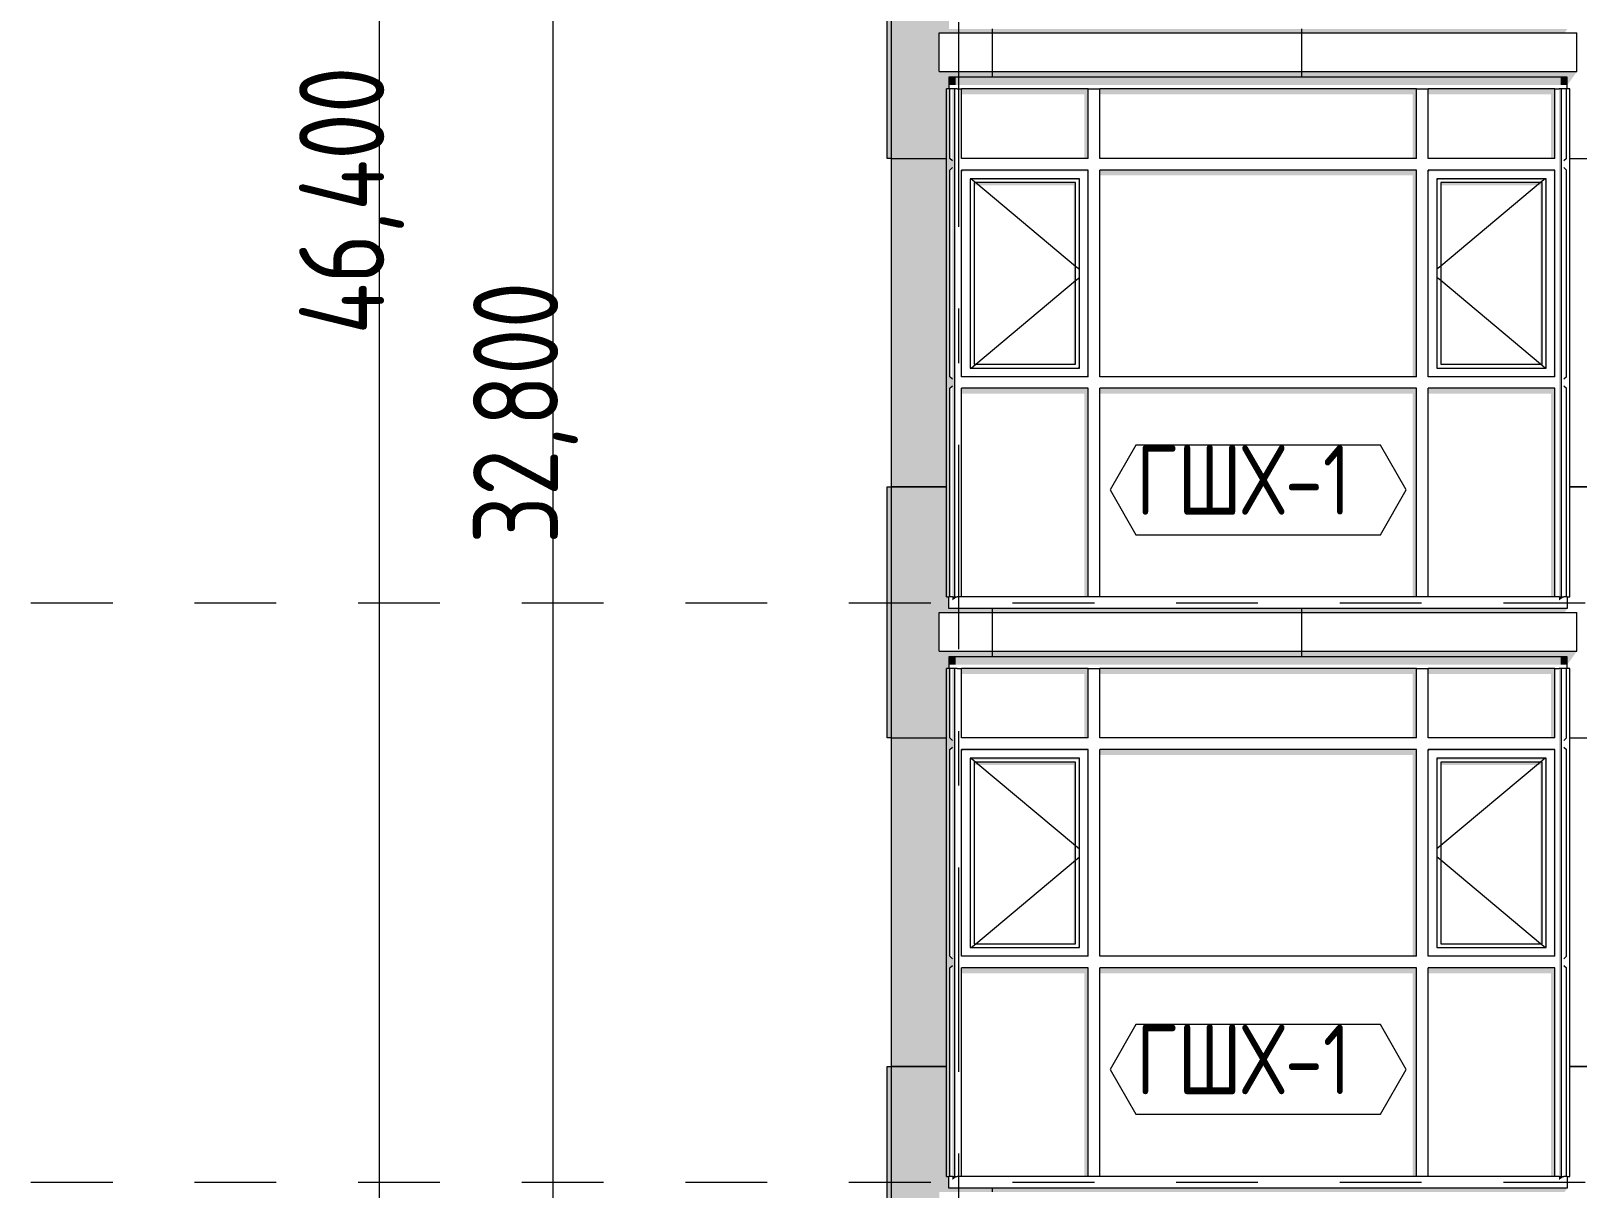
# Model space of a CAD drawing. Header units: millimetres. Extents: x 18162 to 7085488, y 72188 to 247925.
# Drawn here: x 4805139 to 4813140, y 100807 to 106797 of the extents above; entities that cross this region are included whole.
import ezdxf
from ezdxf.enums import TextEntityAlignment as Align

# ---------------------------------------------------------------- set-up
doc = ezdxf.new("R2010")
doc.units = ezdxf.units.MM
doc.header["$MEASUREMENT"] = 0
doc.linetypes.add('Dashed', pattern=[423.333333, 211.666667, -211.666667])
doc.linetypes.add('Double Dashed', pattern=[1093.611073, 529.166651, -211.666656, 141.111112, -211.666656])
for name, color, linetype in [('Finish - Wall', 7, 'Continuous'), ('Structural - Bearing', 7, 'Continuous'), ('Structural - Grid', 7, 'Continuous')]:
    doc.layers.add(name, color=color, linetype=linetype)
doc.styles.add('GENERATED_STYLE_3', font='', dxfattribs={"width": 0.8})
doc.styles.get('GENERATED_STYLE_3').set_extended_font_data('ISOCPEUR MON')
doc.dimstyles.new('GENERATED_STYLE__15', dxfattribs={"dimtxt": 440.00001, "dimasz": 228, "dimexe": 0.18, "dimexo": 150, "dimgap": 0, "dimtad": 1, "dimdec": 0, "dimzin": 0, "dimdsep": 46, "dimtxsty": 'GENERATED_STYLE_3', "dimblk": 'ARROWHEAD_2', "dimblk1": 'ARROWHEAD_2', "dimblk2": 'ARROWHEAD_2', "dimcen": 0.09, "dimclrd": 13, "dimclre": 13, "dimclrt": 13, "dimadec": 0, "dimazin": 0, "dimtfac": 1, "dimtdec": 4, "dimtmove": 0, "dimatfit": 3, "dimfxl": 1, "dimtolj": 1, "dimtzin": 0, "dimarcsym": 0})

# ---------------------------------------------------------------- blocks, each defined once
blk = doc.blocks.new('*X1798', base_point=(4860813, 82836.7))
at = {"layer": 'Structural - Bearing', "color": 8, "linetype": 'Continuous', "lineweight": 13}
for p, q in [((4810113, 103586.7), (4810113, 103556.7)), ((4811713, 103586.7), (4811713, 103556.7)), ((4809589.5, 103136.7), (4809613, 103136.7)), ((4809613, 103136.7), (4809877.1, 103136.7)), ((4813101.9, 103136.7), (4813313, 103136.7)), ((4809589.5, 101436.7), (4809613, 101436.7)), ((4809613, 101436.7), (4809589.5, 101436.7)), ((4809877.1, 101436.7), (4809613, 101436.7)), ((4809613, 101436.7), (4809877.1, 101436.7)), ((4813313, 101436.7), (4813101.9, 101436.7)), ((4813101.9, 101436.7), (4813313, 101436.7)), ((4810113, 100806.7), (4810113, 100786.7))]:
    blk.add_line(p, q, dxfattribs=at)
blk = doc.blocks.new('*X1806', base_point=(4860813, 82836.7))
at = {"layer": 'Structural - Bearing', "color": 8, "linetype": 'Continuous', "lineweight": 13}
for p, q in [((4810113, 106586.7), (4810113, 106556.7)), ((4811713, 106586.7), (4811713, 106556.7)), ((4809589.5, 106136.7), (4809613, 106136.7)), ((4809613, 106136.7), (4809877.1, 106136.7)), ((4813101.9, 106136.7), (4813313, 106136.7)), ((4809589.5, 104436.7), (4809613, 104436.7)), ((4809613, 104436.7), (4809589.5, 104436.7)), ((4809877.1, 104436.7), (4809613, 104436.7)), ((4809613, 104436.7), (4809877.1, 104436.7)), ((4813313, 104436.7), (4813101.9, 104436.7)), ((4813101.9, 104436.7), (4813313, 104436.7)), ((4810113, 103806.7), (4810113, 103786.7)), ((4811713, 103806.7), (4811713, 103786.7))]:
    blk.add_line(p, q, dxfattribs=at)
blk = doc.blocks.new('*X1812', base_point=(4860813, 82836.7))
at = {"layer": 'Structural - Bearing', "color": 7, "linetype": 'Continuous', "lineweight": 9}
for p, q in [((4810113, 103786.7), (4810113, 103586.7)), ((4811713, 103786.7), (4811713, 103586.7))]:
    blk.add_line(p, q, dxfattribs=at)
blk = doc.blocks.new('*X1815', base_point=(4860813, 82836.7))
at = {"layer": 'Structural - Bearing', "color": 8, "linetype": 'Continuous', "lineweight": 13}
for p, q in [((4810113, 106806.7), (4810113, 106786.7)), ((4811713, 106806.7), (4811713, 106786.7))]:
    blk.add_line(p, q, dxfattribs=at)
blk = doc.blocks.new('*X1820', base_point=(4860813, 82836.7))
at = {"layer": 'Structural - Bearing', "color": 7, "linetype": 'Continuous', "lineweight": 9}
for p, q in [((4810113, 106786.7), (4810113, 106586.7)), ((4811713, 106786.7), (4811713, 106586.7))]:
    blk.add_line(p, q, dxfattribs=at)
blk = doc.blocks.new('*X1859', base_point=(4860813, 82836.7))
at = {"layer": 'Structural - Bearing', "color": 7, "linetype": 'Continuous', "lineweight": 9}
blk.add_line((4809589.5, 103136.7), (4809569.5, 103136.7), dxfattribs=at)
blk = doc.blocks.new('*X1869', base_point=(4860813, 82836.7))
at = {"layer": 'Structural - Bearing', "color": 7, "linetype": 'Continuous', "lineweight": 9}
blk.add_line((4809589.5, 106136.7), (4809569.5, 106136.7), dxfattribs=at)
blk = doc.blocks.new('*D2154', base_point=(4860813, 82836.7))
at = {"color": 12, "linetype": 'Continuous', "lineweight": 35}
for p, q in [((4807691.8, 121673.3), (4807991.8, 121500.1)), ((4807691.8, 88873.3), (4807991.8, 88700.1))]:
    blk.add_line(p, q, dxfattribs=at)
at = {"color": 13, "linetype": 'Continuous', "lineweight": 13}
for p, q in [((4809319.9, 121586.7), (4807616.8, 121586.7)), ((4807841.8, 88786.7), (4807841.8, 121586.7)), ((4809239.5, 88786.7), (4807616.8, 88786.7)), ((4807841.8, 88586.7), (4807841.8, 88786.7))]:
    blk.add_line(p, q, dxfattribs=at)
at = {"color": 13, "lineweight": 13, "char_height": 440, "attachment_point": 7, "rotation": 90, "style": 'GENERATED_STYLE_3'}
for s, insert in [('\\A1;{\\pql;\\fISOCPEUR MON|b0|i0|c0|p0;\\W0.800000;200}', (4807881.5, 120762.3)), ('\\A1;{\\pql;\\fISOCPEUR MON|b0|i0|c0|p0;\\W0.800000;32,800}', (4807969.4, 104141.6))]:
    blk.add_mtext(s, dxfattribs=dict(at, insert=insert))
blk = doc.blocks.new('ARROWHEAD_2')
at = {"color": 0, "linetype": 'Continuous', "lineweight": 0}
for p, q in [((-0.378, -0.655), (0.378, 0.655)), ((0, 0), (-1, 0))]:
    blk.add_line(p, q, dxfattribs=at)
blk = doc.blocks.new('*D2162', base_point=(4860813, 82836.7))
at = {"color": 12, "linetype": 'Continuous', "lineweight": 35}
for p, q in [((4806791.8, 129223.3), (4807091.8, 129050.1)), ((4806791.8, 82823.3), (4807091.8, 82650.1))]:
    blk.add_line(p, q, dxfattribs=at)
at = {"color": 13, "linetype": 'Continuous', "lineweight": 13}
for p, q in [((4809439.5, 129136.7), (4806716.8, 129136.7)), ((4806941.8, 82736.7), (4806941.8, 129136.7)), ((4809439.5, 82736.7), (4806716.8, 82736.7)), ((4806941.8, 82590), (4806941.8, 82736.7))]:
    blk.add_line(p, q, dxfattribs=at)
at = {"color": 13, "lineweight": 13, "insert": (4807069.4, 105225.3), "char_height": 440, "attachment_point": 7, "rotation": 90, "style": 'GENERATED_STYLE_3'}
blk.add_mtext('\\A1;{\\pql;\\fISOCPEUR MON|b0|i0|c0|p0;\\W0.800000;46,400}', dxfattribs=at)
blk = doc.blocks.new('Label_95_3', base_point=(4811489.5, 101186.7))
at = {"color": 13, "linetype": 'Continuous', "lineweight": 13, "flags": 128}
blk.add_lwpolyline([(4810723.1, 101420.9), (4810857.2, 101188.7), (4812121.8, 101188.7), (4812255.9, 101420.9), (4812121.8, 101653.2), (4810857.2, 101653.2)], close=True, dxfattribs=at)
at = {"color": 13, "lineweight": 13, "insert": (4810857.2, 101652.5), "char_height": 360, "attachment_point": 1, "style": 'GENERATED_STYLE_3'}
blk.add_mtext('\\A1;{\\pql;\\pt0,253000;\\fISOCPEUR MON|b0|i0|c0|p0;\\W0.800000;ГШХ-1\\fISOCPEUR MON|b0|i0|c0|p0;\\W0.800000;\\A1{\\H.66x;\\S^  ;}\\fISOCPEUR MON|b0|i0|c0|p0;\\W0.800000;\\fISOCPEUR MON|b0|i0|c0|p0;\\W0.800000;\\A1{\\H.66x;\\S^  ;}\\fISOCPEUR MON|b0|i0|c0|p0;\\W0.800000; \\fISOCPEUR MON|b0|i0|c0|p0;\\W0.800000;\\fISOCPEUR MON|b0|i0|c0|p0;\\W0.800000;\\fISOCPEUR MON|b0|i0|c0|p0;\\W0.800000;\\fISOCPEUR MON|b0|i0|c0|p0;\\W0.800000;\\fISOCPEUR MON|b0|i0|c0|p0;\\W0.800000;\\fISOCPEUR MON|b0|i0|c0|p0;\\W0.800000;\\fISOCPEUR MON|b0|i0|c0|p0;\\W0.800000;\\fISOCPEUR MON|b0|i0|c0|p0;\\W0.800000;\\fISOCPEUR MON|b0|i0|c0|p0;\\W0.800000;\\fISOCPEUR MON|b0|i0|c0|p0;\\W0.800000;\\fISOCPEUR MON|b0|i0|c0|p0;\\W0.800000;\\fISOCPEUR MON|b0|i0|c0|p0;\\W0.800000;\\fISOCPEUR MON|b0|i0|c0|p0;\\W0.800000;\\fISOCPEUR MON|b0|i0|c0|p0;\\W0.800000;\\fISOCPEUR MON|b0|i0|c0|p0;\\W0.800000;\\fISOCPEUR MON|b0|i0|c0|p0;\\W0.800000;\\fISOCPEUR MON|b0|i0|c0|p0;\\W0.800000;\\fISOCPEUR MON|b0|i0|c0|p0;\\W0.800000;\\fISOCPEUR MON|b0|i0|c0|p0;\\W0.800000;\\fISOCPEUR MON|b0|i0|c0|p0;\\W0.800000;\\fISOCPEUR MON|b0|i0|c0|p0;\\W0.800000;\\fISOCPEUR MON|b0|i0|c0|p0;\\W0.800000;\\fISOCPEUR MON|b0|i0|c0|p0;\\W0.800000;\\fISOCPEUR MON|b0|i0|c0|p0;\\W0.800000;\\fISOCPEUR MON|b0|i0|c0|p0;\\W0.800000;\\fISOCPEUR MON|b0|i0|c0|p0;\\W0.800000;\\fISOCPEUR MON|b0|i0|c0|p0;\\W0.800000;\\fISOCPEUR MON|b0|i0|c0|p0;\\W0.800000;\\fISOCPEUR MON|b0|i0|c0|p0;\\W0.800000;\\fISOCPEUR MON|b0|i0|c0|p0;\\W0.800000;\\fISOCPEUR MON|b0|i0|c0|p0;\\W0.800000;\\fISOCPEUR MON|b0|i0|c0|p0;\\W0.800000;\\fISOCPEUR MON|b0|i0|c0|p0;\\W0.800000;\\fISOCPEUR MON|b0|i0|c0|p0;\\W0.800000;\\fISOCPEUR MON|b0|i0|c0|p0;\\W0.800000;\\fISOCPEUR MON|b0|i0|c0|p0;\\W0.800000;\\fISOCPEUR MON|b0|i0|c0|p0;\\W0.800000;\\fISOCPEUR MON|b0|i0|c0|p0;\\W0.800000;\\fISOCPEUR MON|b0|i0|c0|p0;\\W0.800000;\\fISOCPEUR MON|b0|i0|c0|p0;\\W0.800000;\\fISOCPEUR MON|b0|i0|c0|p0;\\W0.800000;\\fISOCPEUR MON|b0|i0|c0|p0;\\W0.800000;\\fISOCPEUR MON|b0|i0|c0|p0;\\W0.800000;}', dxfattribs=at)
blk = doc.blocks.new('Label_98_3', base_point=(4811489.5, 104186.7))
at = {"color": 13, "linetype": 'Continuous', "lineweight": 13, "flags": 128}
blk.add_lwpolyline([(4810723.1, 104420.9), (4810857.2, 104188.7), (4812121.8, 104188.7), (4812255.9, 104420.9), (4812121.8, 104653.2), (4810857.2, 104653.2)], close=True, dxfattribs=at)
at = {"color": 13, "lineweight": 13, "insert": (4810857.2, 104652.5), "char_height": 360, "attachment_point": 1, "style": 'GENERATED_STYLE_3'}
blk.add_mtext('\\A1;{\\pql;\\pt0,253000;\\fISOCPEUR MON|b0|i0|c0|p0;\\W0.800000;ГШХ-1\\fISOCPEUR MON|b0|i0|c0|p0;\\W0.800000;\\A1{\\H.66x;\\S^  ;}\\fISOCPEUR MON|b0|i0|c0|p0;\\W0.800000;\\fISOCPEUR MON|b0|i0|c0|p0;\\W0.800000;\\A1{\\H.66x;\\S^  ;}\\fISOCPEUR MON|b0|i0|c0|p0;\\W0.800000; \\fISOCPEUR MON|b0|i0|c0|p0;\\W0.800000;\\fISOCPEUR MON|b0|i0|c0|p0;\\W0.800000;\\fISOCPEUR MON|b0|i0|c0|p0;\\W0.800000;\\fISOCPEUR MON|b0|i0|c0|p0;\\W0.800000;\\fISOCPEUR MON|b0|i0|c0|p0;\\W0.800000;\\fISOCPEUR MON|b0|i0|c0|p0;\\W0.800000;\\fISOCPEUR MON|b0|i0|c0|p0;\\W0.800000;\\fISOCPEUR MON|b0|i0|c0|p0;\\W0.800000;\\fISOCPEUR MON|b0|i0|c0|p0;\\W0.800000;\\fISOCPEUR MON|b0|i0|c0|p0;\\W0.800000;\\fISOCPEUR MON|b0|i0|c0|p0;\\W0.800000;\\fISOCPEUR MON|b0|i0|c0|p0;\\W0.800000;\\fISOCPEUR MON|b0|i0|c0|p0;\\W0.800000;\\fISOCPEUR MON|b0|i0|c0|p0;\\W0.800000;\\fISOCPEUR MON|b0|i0|c0|p0;\\W0.800000;\\fISOCPEUR MON|b0|i0|c0|p0;\\W0.800000;\\fISOCPEUR MON|b0|i0|c0|p0;\\W0.800000;\\fISOCPEUR MON|b0|i0|c0|p0;\\W0.800000;\\fISOCPEUR MON|b0|i0|c0|p0;\\W0.800000;\\fISOCPEUR MON|b0|i0|c0|p0;\\W0.800000;\\fISOCPEUR MON|b0|i0|c0|p0;\\W0.800000;\\fISOCPEUR MON|b0|i0|c0|p0;\\W0.800000;\\fISOCPEUR MON|b0|i0|c0|p0;\\W0.800000;\\fISOCPEUR MON|b0|i0|c0|p0;\\W0.800000;\\fISOCPEUR MON|b0|i0|c0|p0;\\W0.800000;\\fISOCPEUR MON|b0|i0|c0|p0;\\W0.800000;\\fISOCPEUR MON|b0|i0|c0|p0;\\W0.800000;\\fISOCPEUR MON|b0|i0|c0|p0;\\W0.800000;\\fISOCPEUR MON|b0|i0|c0|p0;\\W0.800000;\\fISOCPEUR MON|b0|i0|c0|p0;\\W0.800000;\\fISOCPEUR MON|b0|i0|c0|p0;\\W0.800000;\\fISOCPEUR MON|b0|i0|c0|p0;\\W0.800000;\\fISOCPEUR MON|b0|i0|c0|p0;\\W0.800000;\\fISOCPEUR MON|b0|i0|c0|p0;\\W0.800000;\\fISOCPEUR MON|b0|i0|c0|p0;\\W0.800000;\\fISOCPEUR MON|b0|i0|c0|p0;\\W0.800000;\\fISOCPEUR MON|b0|i0|c0|p0;\\W0.800000;\\fISOCPEUR MON|b0|i0|c0|p0;\\W0.800000;\\fISOCPEUR MON|b0|i0|c0|p0;\\W0.800000;\\fISOCPEUR MON|b0|i0|c0|p0;\\W0.800000;\\fISOCPEUR MON|b0|i0|c0|p0;\\W0.800000;\\fISOCPEUR MON|b0|i0|c0|p0;\\W0.800000;\\fISOCPEUR MON|b0|i0|c0|p0;\\W0.800000;}', dxfattribs=at)
blk = doc.blocks.new('Standard grid marker[368]_3', base_point=(4809939.5, 142836.7))
at = {"layer": 'Structural - Grid', "color": 13, "linetype": 'Double Dashed', "lineweight": 13, "ltscale": 2}
blk.add_line((4809939.5, 141836.7), (4809939.5, 80336.7), dxfattribs=at)
at = {"layer": 'Structural - Grid', "color": 13, "lineweight": 13, "style": 'GENERATED_STYLE_3'}
blk.add_attdef('AC_MarkerText_1', text='', height=500, rotation=360, dxfattribs=at).set_placement((4809939.5, 78986.7), align=Align.TOP_CENTER)

msp = doc.modelspace()

# ---------------------------------------------------------------- hatches: boundary and pattern name
at = {"layer": 'Finish - Wall', "linetype": 'Continuous', "lineweight": 0}
for points in [[(4809889.5, 106556.7), (4809889.5, 106516), (4809924.5, 106516), (4809924.5, 106556.7)], [(4809924.5, 106556.7), (4809924.5, 106516), (4810639.5, 106516), (4810639.5, 106556.7)], [(4810639.5, 106556.7), (4810639.5, 106516), (4812339.5, 106516), (4812339.5, 106556.7)], [(4813054.5, 106556.7), (4812339.5, 106556.7), (4812339.5, 106516), (4813054.5, 106516)], [(4813054.5, 106556.7), (4813054.5, 106516), (4813089.5, 106516), (4813089.5, 106556.7)], [(4809877.1, 106106.7), (4809919.5, 106106.7), (4809919.5, 106496.7), (4809907.1, 106496.7), (4809907.1, 106124.1), (4809894.5, 106136.7), (4809894.5, 106496.7), (4809877.1, 106496.7)], [(4809954.5, 106496.7), (4809954.5, 106468.4), (4810589.5, 106468.4), (4810589.5, 106136.7), (4810609.5, 106136.7), (4810609.5, 106496.7)], [(4812309.5, 106496.7), (4810669.5, 106496.7), (4810669.5, 106468.4), (4812289.5, 106468.4), (4812289.5, 106136.7), (4812309.5, 106136.7)], [(4812369.5, 106496.7), (4812369.5, 106468.4), (4813004.5, 106468.4), (4813004.5, 106136.7), (4813024.5, 106136.7), (4813024.5, 106496.7)], [(4813047.1, 106106.7), (4813059.5, 106106.7), (4813059.5, 106496.7), (4813047.1, 106496.7)], [(4813084.5, 106496.7), (4813084.5, 106489.6), (4813089.5, 106496.7)], [(4813047.1, 104976.7), (4813059.5, 104976.7), (4813059.5, 106106.7), (4813047.1, 106106.7)], [(4813084.5, 106136.7), (4813071.9, 106124.1), (4813078.2, 106127.8)], [(4809961.6, 106069.6), (4809954.5, 106076.7), (4809954.5, 106069.6)], [(4809954.5, 106076.7), (4809961.6, 106069.6), (4810602.4, 106069.6), (4810609.5, 106076.7)], [(4809999.5, 106031.7), (4809999.5, 106024.6), (4810006.6, 106024.6)], [(4810564.5, 106031.7), (4809999.5, 106031.7), (4810006.6, 106024.6), (4810557.4, 106024.6)], [(4810564.5, 106031.7), (4810557.4, 106024.6), (4810559.5, 106024.6), (4810559.5, 105056.7), (4810564.5, 105051.7)], [(4810602.4, 106069.6), (4810604.5, 106069.6), (4810604.5, 105011.7), (4810609.5, 105006.7), (4810609.5, 106076.7)], [(4810669.5, 106076.7), (4810669.5, 106048.4), (4812289.5, 106048.4), (4812289.5, 105006.7), (4812309.5, 105006.7), (4812309.5, 106076.7)], [(4812376.6, 106069.6), (4812369.5, 106076.7), (4812369.5, 106069.6)], [(4812369.5, 106076.7), (4812376.6, 106069.6), (4813017.4, 106069.6), (4813024.5, 106076.7)], [(4812414.5, 106031.7), (4812414.5, 106024.6), (4812421.6, 106024.6)], [(4812414.5, 106031.7), (4812421.6, 106024.6), (4812972.4, 106024.6), (4812979.5, 106031.7)], [(4812979.5, 106031.7), (4812972.4, 106024.6), (4812974.5, 106024.6), (4812974.5, 105056.7), (4812979.5, 105051.7)], [(4813017.4, 106069.6), (4813019.5, 106069.6), (4813019.5, 105011.7), (4813024.5, 105006.7), (4813024.5, 106076.7)], [(4810544.5, 106011.7), (4810019.5, 106011.7), (4810019.5, 105997.5), (4810534.5, 105997.5), (4810534.5, 105071.7), (4810544.5, 105071.7)], [(4812959.5, 106011.7), (4812434.5, 106011.7), (4812434.5, 105997.5), (4812949.5, 105997.5), (4812949.5, 105071.7), (4812959.5, 105071.7)], [(4810559.5, 105051.7), (4810564.5, 105051.7), (4810559.5, 105056.7)], [(4810604.5, 105011.7), (4810604.5, 105006.7), (4810609.5, 105006.7)], [(4812974.5, 105051.7), (4812979.5, 105051.7), (4812974.5, 105056.7)], [(4813019.5, 105006.7), (4813024.5, 105006.7), (4813019.5, 105011.7)], [(4813071.9, 104994.1), (4813078.2, 104997.8), (4813084.5, 105006.7)], [(4809877.1, 103866.7), (4809894.5, 103866.7), (4809894.5, 104946.7), (4809907.1, 104959.3), (4809907.1, 103866.7), (4809919.5, 103866.7), (4809919.5, 104976.7), (4809877.1, 104976.7)], [(4810609.5, 104946.7), (4809954.5, 104946.7), (4809954.5, 104918.4), (4810589.5, 104918.4), (4810589.5, 103866.7), (4810609.5, 103866.7)], [(4810669.5, 104946.7), (4810669.5, 104918.4), (4812289.5, 104918.4), (4812289.5, 103866.7), (4812309.5, 103866.7), (4812309.5, 104946.7)], [(4812369.5, 104946.7), (4812369.5, 104918.4), (4813004.5, 104918.4), (4813004.5, 103866.7), (4813024.5, 103866.7), (4813024.5, 104946.7)], [(4813047.1, 103866.7), (4813059.5, 103866.7), (4813059.5, 104976.7), (4813047.1, 104976.7)], [(4809907.1, 103849.1), (4809924.5, 103861.4), (4809924.5, 103866.7), (4809907.1, 103866.7)], [(4809931.9, 103866.7), (4809924.5, 103866.7), (4809924.5, 103861.4)], [(4813047.1, 103849.1), (4813054.5, 103854.4), (4813054.5, 103866.7), (4813047.1, 103866.7)], [(4813071.9, 103866.7), (4813054.5, 103866.7), (4813054.5, 103854.4)], [(4809889.5, 103556.7), (4809889.5, 103516), (4809924.5, 103516), (4809924.5, 103556.7)], [(4809924.5, 103556.7), (4809924.5, 103516), (4810639.5, 103516), (4810639.5, 103556.7)], [(4810639.5, 103556.7), (4810639.5, 103516), (4812339.5, 103516), (4812339.5, 103556.7)], [(4812339.5, 103556.7), (4812339.5, 103516), (4813054.5, 103516), (4813054.5, 103556.7)], [(4813089.5, 103556.7), (4813054.5, 103556.7), (4813054.5, 103516), (4813089.5, 103516)], [(4809877.1, 103106.7), (4809919.5, 103106.7), (4809919.5, 103496.7), (4809907.1, 103496.7), (4809907.1, 103124.1), (4809894.5, 103136.7), (4809894.5, 103496.7), (4809877.1, 103496.7)], [(4809954.5, 103496.7), (4809954.5, 103468.4), (4810589.5, 103468.4), (4810589.5, 103136.7), (4810609.5, 103136.7), (4810609.5, 103496.7)], [(4812309.5, 103496.7), (4810669.5, 103496.7), (4810669.5, 103468.4), (4812289.5, 103468.4), (4812289.5, 103136.7), (4812309.5, 103136.7)], [(4812369.5, 103496.7), (4812369.5, 103468.4), (4813004.5, 103468.4), (4813004.5, 103136.7), (4813024.5, 103136.7), (4813024.5, 103496.7)], [(4813047.1, 103106.7), (4813059.5, 103106.7), (4813059.5, 103496.7), (4813047.1, 103496.7)], [(4813084.5, 103496.7), (4813084.5, 103489.6), (4813089.5, 103496.7)], [(4809961.6, 103069.6), (4809954.5, 103076.7), (4809954.5, 103069.6)], [(4809954.5, 103076.7), (4809961.6, 103069.6), (4810602.4, 103069.6), (4810609.5, 103076.7)], [(4810602.4, 103069.6), (4810604.5, 103069.6), (4810604.5, 102011.7), (4810609.5, 102006.7), (4810609.5, 103076.7)], [(4810669.5, 103048.4), (4812289.5, 103048.4), (4812289.5, 102006.7), (4812309.5, 102006.7), (4812309.5, 103076.7), (4810669.5, 103076.7)], [(4812376.6, 103069.6), (4812369.5, 103076.7), (4812369.5, 103069.6)], [(4812369.5, 103076.7), (4812376.6, 103069.6), (4813017.4, 103069.6), (4813024.5, 103076.7)], [(4813017.4, 103069.6), (4813019.5, 103069.6), (4813019.5, 102011.7), (4813024.5, 102006.7), (4813024.5, 103076.7)], [(4813047.1, 101976.7), (4813059.5, 101976.7), (4813059.5, 103106.7), (4813047.1, 103106.7)], [(4813084.5, 103136.7), (4813071.9, 103124.1), (4813078.2, 103127.8)], [(4809999.5, 103031.7), (4809999.5, 103024.6), (4810006.6, 103024.6)], [(4810564.5, 103031.7), (4809999.5, 103031.7), (4810006.6, 103024.6), (4810557.4, 103024.6)], [(4810544.5, 103011.7), (4810019.5, 103011.7), (4810019.5, 102997.5), (4810534.5, 102997.5), (4810534.5, 102071.7), (4810544.5, 102071.7)], [(4810564.5, 103031.7), (4810557.4, 103024.6), (4810559.5, 103024.6), (4810559.5, 102056.7), (4810564.5, 102051.7)], [(4812414.5, 103031.7), (4812414.5, 103024.6), (4812421.6, 103024.6)], [(4812414.5, 103031.7), (4812421.6, 103024.6), (4812972.4, 103024.6), (4812979.5, 103031.7)], [(4812959.5, 103011.7), (4812434.5, 103011.7), (4812434.5, 102997.5), (4812949.5, 102997.5), (4812949.5, 102071.7), (4812959.5, 102071.7)], [(4812979.5, 103031.7), (4812972.4, 103024.6), (4812974.5, 103024.6), (4812974.5, 102056.7), (4812979.5, 102051.7)], [(4810559.5, 102051.7), (4810564.5, 102051.7), (4810559.5, 102056.7)], [(4812974.5, 102051.7), (4812979.5, 102051.7), (4812974.5, 102056.7)], [(4809877.1, 100866.7), (4809894.5, 100866.7), (4809894.5, 101946.7), (4809907.1, 101959.3), (4809907.1, 100866.7), (4809919.5, 100866.7), (4809919.5, 101976.7), (4809877.1, 101976.7)], [(4810609.5, 101946.7), (4809954.5, 101946.7), (4809954.5, 101918.4), (4810589.5, 101918.4), (4810589.5, 100866.7), (4810609.5, 100866.7)], [(4810604.5, 102011.7), (4810604.5, 102006.7), (4810609.5, 102006.7)], [(4812309.5, 101946.7), (4810669.5, 101946.7), (4810669.5, 101918.4), (4812289.5, 101918.4), (4812289.5, 100866.7), (4812309.5, 100866.7)], [(4812369.5, 101918.4), (4813004.5, 101918.4), (4813004.5, 100866.7), (4813024.5, 100866.7), (4813024.5, 101946.7), (4812369.5, 101946.7)], [(4813019.5, 102006.7), (4813024.5, 102006.7), (4813019.5, 102011.7)], [(4813047.1, 100866.7), (4813059.5, 100866.7), (4813059.5, 101976.7), (4813047.1, 101976.7)], [(4813071.9, 101994.1), (4813078.2, 101997.8), (4813084.5, 102006.7)], [(4809907.1, 100849.1), (4809924.5, 100861.4), (4809924.5, 100866.7), (4809907.1, 100866.7)], [(4809924.5, 100866.7), (4809924.5, 100861.4), (4809931.9, 100866.7)], [(4813047.1, 100849.1), (4813054.5, 100854.4), (4813054.5, 100866.7), (4813047.1, 100866.7)], [(4813071.9, 100866.7), (4813054.5, 100866.7), (4813054.5, 100854.4)]]:
    msp.add_hatch(color=49, dxfattribs=at).paths.add_polyline_path(points)
h = msp.add_hatch(color=49, dxfattribs=at)
h.paths.add_polyline_path([(4809877.1, 106106.7), (4809877.1, 104976.7), (4809919.5, 104976.7), (4809919.5, 106106.7)])
h.paths.add_polyline_path([(4809894.5, 105006.7), (4809894.5, 106076.7), (4809907.1, 106089.3), (4809907.1, 104994.1)], flags=0)
h = msp.add_hatch(color=49, dxfattribs=at)
h.paths.add_polyline_path([(4809877.1, 103106.7), (4809877.1, 101976.7), (4809919.5, 101976.7), (4809919.5, 103106.7)])
h.paths.add_polyline_path([(4809907.1, 101994.1), (4809894.5, 102006.7), (4809894.5, 103076.7), (4809907.1, 103089.3)], flags=0)
at = {"layer": 'Structural - Bearing', "linetype": 'Continuous', "lineweight": 0}
for points in [[(4809589.5, 106736.7), (4809839.5, 106736.7), (4809839.5, 106786.7), (4813075.4, 106786.7), (4813089.5, 106806.7), (4809889.5, 106806.7), (4809889.5, 106866.7), (4809877.1, 106866.7), (4809877.1, 109496.7), (4809889.5, 109496.7), (4809889.5, 109556.7), (4813089.5, 109556.7), (4813089.5, 109516), (4813139.5, 109586.7), (4809839.5, 109586.7), (4809839.5, 109736.7), (4809589.5, 109736.7)], [(4809569.5, 106136.7), (4809589.5, 106136.7), (4809589.5, 107436.7), (4809569.5, 107436.7)], [(4809839.5, 106736.7), (4809589.5, 106736.7), (4809589.5, 103736.7), (4809839.5, 103736.7), (4809839.5, 103786.7), (4813075.4, 103786.7), (4813089.5, 103806.7), (4809889.5, 103806.7), (4809889.5, 103866.7), (4809877.1, 103866.7), (4809877.1, 106496.7), (4809889.5, 106496.7), (4809889.5, 106556.7), (4813089.5, 106556.7), (4813089.5, 106516), (4813139.5, 106586.7), (4809839.5, 106586.7)], [(4809569.5, 103136.7), (4809589.5, 103136.7), (4809589.5, 104436.7), (4809569.5, 104436.7)], [(4809839.5, 103736.7), (4809589.5, 103736.7), (4809589.5, 100736.7), (4809839.5, 100736.7), (4809839.5, 100786.7), (4813075.4, 100786.7), (4813089.5, 100806.7), (4809889.5, 100806.7), (4809889.5, 100866.7), (4809877.1, 100866.7), (4809877.1, 103496.7), (4809889.5, 103496.7), (4809889.5, 103556.7), (4813089.5, 103556.7), (4813089.5, 103516), (4813139.5, 103586.7), (4809839.5, 103586.7)], [(4809569.5, 100136.7), (4809589.5, 100136.7), (4809589.5, 101436.7), (4809569.5, 101436.7)]]:
    msp.add_hatch(color=49, dxfattribs=at).paths.add_polyline_path(points)

# ---------------------------------------------------------------- linework, layer by layer
at = {"color": 8, "linetype": 'Dashed', "lineweight": 13, "ltscale": 2}
for p, q in [((4805138.5, 103836.7), (4846132, 103836.7)), ((4805138.5, 100836.7), (4846132, 100836.7))]:
    msp.add_line(p, q, dxfattribs=at)
at = {"layer": 'Finish - Wall', "color": 7, "linetype": 'Continuous', "lineweight": 9}
for p, q in [((4809889.5, 106556.7), (4809889.5, 106496.7)), ((4809924.5, 106556.7), (4809889.5, 106556.7)), ((4810639.5, 106556.7), (4809924.5, 106556.7)), ((4812339.5, 106556.7), (4810639.5, 106556.7)), ((4813054.5, 106556.7), (4812339.5, 106556.7)), ((4813089.5, 106556.7), (4813054.5, 106556.7)), ((4813089.5, 106496.7), (4813089.5, 106556.7)), ((4809889.5, 106496.7), (4809877.1, 106496.7)), ((4809877.1, 106106.7), (4809877.1, 106496.7)), ((4809894.5, 106496.7), (4809889.5, 106496.7)), ((4809907.1, 106496.7), (4809894.5, 106496.7)), ((4809894.5, 106136.7), (4809894.5, 106496.7)), ((4809919.5, 106496.7), (4809907.1, 106496.7)), ((4809931.9, 106496.7), (4809919.5, 106496.7)), ((4809919.5, 106106.7), (4809919.5, 106496.7)), ((4809931.9, 106496.7), (4809954.5, 106496.7)), ((4810609.5, 106496.7), (4809954.5, 106496.7)), ((4809954.5, 106136.7), (4809954.5, 106496.7)), ((4810609.5, 106496.7), (4810669.5, 106496.7)), ((4810609.5, 106136.7), (4810609.5, 106496.7)), ((4812309.5, 106496.7), (4810669.5, 106496.7)), ((4810669.5, 106136.7), (4810669.5, 106496.7)), ((4812309.5, 106496.7), (4812369.5, 106496.7)), ((4812309.5, 106136.7), (4812309.5, 106496.7)), ((4813024.5, 106496.7), (4812369.5, 106496.7)), ((4812369.5, 106136.7), (4812369.5, 106496.7)), ((4813024.5, 106496.7), (4813047.1, 106496.7)), ((4813024.5, 106136.7), (4813024.5, 106496.7)), ((4813059.5, 106496.7), (4813047.1, 106496.7)), ((4813071.9, 106496.7), (4813059.5, 106496.7)), ((4813059.5, 106106.7), (4813059.5, 106496.7)), ((4813084.5, 106496.7), (4813071.9, 106496.7)), ((4813089.5, 106496.7), (4813084.5, 106496.7)), ((4813084.5, 106136.7), (4813084.5, 106496.7)), ((4813101.9, 106496.7), (4813089.5, 106496.7)), ((4813101.9, 106106.7), (4813101.9, 106496.7)), ((4809877.1, 104976.7), (4809877.1, 106106.7)), ((4809907.1, 106124.1), (4809894.5, 106136.7)), ((4809919.5, 104976.7), (4809919.5, 106106.7)), ((4810609.5, 106136.7), (4809954.5, 106136.7)), ((4812309.5, 106136.7), (4810669.5, 106136.7)), ((4813024.5, 106136.7), (4812369.5, 106136.7)), ((4813059.5, 104976.7), (4813059.5, 106106.7)), ((4813084.5, 106136.7), (4813071.9, 106124.1)), ((4813101.9, 104976.7), (4813101.9, 106106.7)), ((4809894.5, 106076.7), (4809907.1, 106089.3)), ((4809894.5, 105006.7), (4809894.5, 106076.7)), ((4809954.5, 105006.7), (4809954.5, 106076.7)), ((4810609.5, 106076.7), (4809954.5, 106076.7)), ((4809999.5, 106031.7), (4809999.5, 105051.7)), ((4810564.5, 106031.7), (4809999.5, 106031.7)), ((4810004.4, 106031.7), (4810028.3, 106011.7)), ((4810564.5, 105051.7), (4810564.5, 106031.7)), ((4810609.5, 105006.7), (4810609.5, 106076.7)), ((4810669.5, 105006.7), (4810669.5, 106076.7)), ((4812309.5, 106076.7), (4810669.5, 106076.7)), ((4812309.5, 105006.7), (4812309.5, 106076.7)), ((4812369.5, 105006.7), (4812369.5, 106076.7)), ((4813024.5, 106076.7), (4812369.5, 106076.7)), ((4812414.5, 106031.7), (4812414.5, 105051.7)), ((4812979.5, 106031.7), (4812414.5, 106031.7)), ((4812974.7, 106031.7), (4812950.8, 106011.7)), ((4812979.5, 105051.7), (4812979.5, 106031.7)), ((4813024.5, 105006.7), (4813024.5, 106076.7)), ((4813071.9, 106089.3), (4813084.5, 106076.7)), ((4813084.5, 105006.7), (4813084.5, 106076.7)), ((4810544.5, 106011.7), (4810019.5, 106011.7)), ((4810019.5, 106011.7), (4810019.5, 105071.7)), ((4810028.3, 106011.7), (4810544.5, 105579.4)), ((4810544.5, 105071.7), (4810544.5, 106011.7)), ((4812959.5, 106011.7), (4812434.5, 106011.7)), ((4812950.8, 106011.7), (4812434.5, 105579.4)), ((4812434.5, 106011.7), (4812434.5, 105071.7)), ((4812959.5, 105071.7), (4812959.5, 106011.7)), ((4810544.5, 105579.4), (4810564.5, 105562.6)), ((4812434.5, 105579.4), (4812414.5, 105562.6)), ((4810028.3, 105071.7), (4810544.5, 105504)), ((4810544.5, 105504), (4810564.5, 105520.7)), ((4812434.5, 105504), (4812414.5, 105520.7)), ((4812950.8, 105071.7), (4812434.5, 105504)), ((4810004.4, 105051.7), (4810028.3, 105071.7)), ((4810019.5, 105071.7), (4810544.5, 105071.7)), ((4812434.5, 105071.7), (4812959.5, 105071.7)), ((4812974.7, 105051.7), (4812950.8, 105071.7)), ((4809907.1, 104994.1), (4809894.5, 105006.7)), ((4810609.5, 105006.7), (4809954.5, 105006.7)), ((4809999.5, 105051.7), (4810564.5, 105051.7)), ((4812309.5, 105006.7), (4810669.5, 105006.7)), ((4813024.5, 105006.7), (4812369.5, 105006.7)), ((4812414.5, 105051.7), (4812979.5, 105051.7)), ((4813084.5, 105006.7), (4813071.9, 104994.1)), ((4809877.1, 103866.7), (4809877.1, 104976.7)), ((4809894.5, 104946.7), (4809907.1, 104959.3)), ((4809894.5, 103866.7), (4809894.5, 104946.7)), ((4809919.5, 103866.7), (4809919.5, 104976.7)), ((4809954.5, 103866.7), (4809954.5, 104946.7)), ((4810609.5, 104946.7), (4809954.5, 104946.7)), ((4810609.5, 103866.7), (4810609.5, 104946.7)), ((4810669.5, 103866.7), (4810669.5, 104946.7)), ((4812309.5, 104946.7), (4810669.5, 104946.7)), ((4812309.5, 103866.7), (4812309.5, 104946.7)), ((4812369.5, 103866.7), (4812369.5, 104946.7)), ((4813024.5, 104946.7), (4812369.5, 104946.7)), ((4813024.5, 103866.7), (4813024.5, 104946.7)), ((4813059.5, 103866.7), (4813059.5, 104976.7)), ((4813071.9, 104959.3), (4813084.5, 104946.7)), ((4813084.5, 103866.7), (4813084.5, 104946.7)), ((4813101.9, 103866.7), (4813101.9, 104976.7)), ((4809877.1, 103866.7), (4809889.5, 103866.7)), ((4809889.5, 103806.7), (4809889.5, 103866.7)), ((4809894.5, 103866.7), (4809889.5, 103866.7)), ((4809907.1, 103866.7), (4809894.5, 103866.7)), ((4809907.1, 103866.7), (4809919.5, 103866.7)), ((4809919.5, 103866.7), (4809931.9, 103866.7)), ((4809954.5, 103866.7), (4809931.9, 103866.7)), ((4810609.5, 103866.7), (4809954.5, 103866.7)), ((4810669.5, 103866.7), (4810609.5, 103866.7)), ((4812309.5, 103866.7), (4810669.5, 103866.7)), ((4812369.5, 103866.7), (4812309.5, 103866.7)), ((4813024.5, 103866.7), (4812369.5, 103866.7)), ((4813047.1, 103866.7), (4813024.5, 103866.7)), ((4813047.1, 103866.7), (4813059.5, 103866.7)), ((4813059.5, 103866.7), (4813071.9, 103866.7)), ((4813084.5, 103866.7), (4813071.9, 103866.7)), ((4813089.5, 103866.7), (4813084.5, 103866.7)), ((4813089.5, 103866.7), (4813089.5, 103806.7)), ((4813089.5, 103866.7), (4813101.9, 103866.7)), ((4809924.5, 103806.7), (4809889.5, 103806.7)), ((4810639.5, 103806.7), (4809924.5, 103806.7)), ((4812339.5, 103806.7), (4810639.5, 103806.7)), ((4813054.5, 103806.7), (4812339.5, 103806.7)), ((4813089.5, 103806.7), (4813054.5, 103806.7)), ((4809889.5, 103556.7), (4809889.5, 103496.7)), ((4809924.5, 103556.7), (4809889.5, 103556.7)), ((4810639.5, 103556.7), (4809924.5, 103556.7)), ((4812339.5, 103556.7), (4810639.5, 103556.7)), ((4813054.5, 103556.7), (4812339.5, 103556.7)), ((4813089.5, 103556.7), (4813054.5, 103556.7)), ((4813089.5, 103496.7), (4813089.5, 103556.7)), ((4809889.5, 103496.7), (4809877.1, 103496.7)), ((4809877.1, 103106.7), (4809877.1, 103496.7)), ((4809894.5, 103496.7), (4809889.5, 103496.7)), ((4809907.1, 103496.7), (4809894.5, 103496.7)), ((4809894.5, 103136.7), (4809894.5, 103496.7)), ((4809919.5, 103496.7), (4809907.1, 103496.7)), ((4809931.9, 103496.7), (4809919.5, 103496.7)), ((4809919.5, 103106.7), (4809919.5, 103496.7)), ((4809931.9, 103496.7), (4809954.5, 103496.7)), ((4810609.5, 103496.7), (4809954.5, 103496.7)), ((4809954.5, 103136.7), (4809954.5, 103496.7)), ((4810609.5, 103496.7), (4810669.5, 103496.7)), ((4810609.5, 103136.7), (4810609.5, 103496.7)), ((4812309.5, 103496.7), (4810669.5, 103496.7)), ((4810669.5, 103136.7), (4810669.5, 103496.7)), ((4812309.5, 103496.7), (4812369.5, 103496.7)), ((4812309.5, 103136.7), (4812309.5, 103496.7)), ((4813024.5, 103496.7), (4812369.5, 103496.7)), ((4812369.5, 103136.7), (4812369.5, 103496.7)), ((4813024.5, 103496.7), (4813047.1, 103496.7)), ((4813024.5, 103136.7), (4813024.5, 103496.7)), ((4813059.5, 103496.7), (4813047.1, 103496.7)), ((4813071.9, 103496.7), (4813059.5, 103496.7)), ((4813059.5, 103106.7), (4813059.5, 103496.7)), ((4813084.5, 103496.7), (4813071.9, 103496.7)), ((4813089.5, 103496.7), (4813084.5, 103496.7)), ((4813084.5, 103136.7), (4813084.5, 103496.7)), ((4813101.9, 103496.7), (4813089.5, 103496.7)), ((4813101.9, 103106.7), (4813101.9, 103496.7)), ((4809877.1, 101976.7), (4809877.1, 103106.7)), ((4809907.1, 103124.1), (4809894.5, 103136.7)), ((4809894.5, 103076.7), (4809907.1, 103089.3)), ((4809894.5, 102006.7), (4809894.5, 103076.7)), ((4809919.5, 101976.7), (4809919.5, 103106.7)), ((4810609.5, 103136.7), (4809954.5, 103136.7)), ((4809954.5, 102006.7), (4809954.5, 103076.7)), ((4810609.5, 103076.7), (4809954.5, 103076.7)), ((4810609.5, 102006.7), (4810609.5, 103076.7)), ((4812309.5, 103136.7), (4810669.5, 103136.7)), ((4810669.5, 102006.7), (4810669.5, 103076.7)), ((4812309.5, 103076.7), (4810669.5, 103076.7)), ((4812309.5, 102006.7), (4812309.5, 103076.7)), ((4813024.5, 103136.7), (4812369.5, 103136.7)), ((4812369.5, 102006.7), (4812369.5, 103076.7)), ((4813024.5, 103076.7), (4812369.5, 103076.7)), ((4813024.5, 102006.7), (4813024.5, 103076.7)), ((4813059.5, 101976.7), (4813059.5, 103106.7)), ((4813084.5, 103136.7), (4813071.9, 103124.1)), ((4813071.9, 103089.3), (4813084.5, 103076.7)), ((4813084.5, 102006.7), (4813084.5, 103076.7)), ((4813101.9, 101976.7), (4813101.9, 103106.7)), ((4809999.5, 103031.7), (4809999.5, 102051.7)), ((4810564.5, 103031.7), (4809999.5, 103031.7)), ((4810004.4, 103031.7), (4810028.3, 103011.7)), ((4810544.5, 103011.7), (4810019.5, 103011.7)), ((4810019.5, 103011.7), (4810019.5, 102071.7)), ((4810028.3, 103011.7), (4810544.5, 102579.4)), ((4810544.5, 102071.7), (4810544.5, 103011.7)), ((4810564.5, 102051.7), (4810564.5, 103031.7)), ((4812414.5, 103031.7), (4812414.5, 102051.7)), ((4812979.5, 103031.7), (4812414.5, 103031.7)), ((4812959.5, 103011.7), (4812434.5, 103011.7)), ((4812950.8, 103011.7), (4812434.5, 102579.4)), ((4812434.5, 103011.7), (4812434.5, 102071.7)), ((4812974.7, 103031.7), (4812950.8, 103011.7)), ((4812959.5, 102071.7), (4812959.5, 103011.7)), ((4812979.5, 102051.7), (4812979.5, 103031.7)), ((4810544.5, 102579.4), (4810564.5, 102562.6)), ((4812434.5, 102579.4), (4812414.5, 102562.6)), ((4810028.3, 102071.7), (4810544.5, 102504)), ((4810544.5, 102504), (4810564.5, 102520.7)), ((4812434.5, 102504), (4812414.5, 102520.7)), ((4812950.8, 102071.7), (4812434.5, 102504)), ((4809999.5, 102051.7), (4810564.5, 102051.7)), ((4810004.4, 102051.7), (4810028.3, 102071.7)), ((4810019.5, 102071.7), (4810544.5, 102071.7)), ((4812414.5, 102051.7), (4812979.5, 102051.7)), ((4812434.5, 102071.7), (4812959.5, 102071.7)), ((4812974.7, 102051.7), (4812950.8, 102071.7)), ((4809877.1, 100866.7), (4809877.1, 101976.7)), ((4809907.1, 101994.1), (4809894.5, 102006.7)), ((4809894.5, 101946.7), (4809907.1, 101959.3)), ((4809894.5, 100866.7), (4809894.5, 101946.7)), ((4809919.5, 100866.7), (4809919.5, 101976.7)), ((4810609.5, 102006.7), (4809954.5, 102006.7)), ((4809954.5, 100866.7), (4809954.5, 101946.7)), ((4810609.5, 101946.7), (4809954.5, 101946.7)), ((4810609.5, 100866.7), (4810609.5, 101946.7)), ((4812309.5, 102006.7), (4810669.5, 102006.7)), ((4810669.5, 100866.7), (4810669.5, 101946.7)), ((4812309.5, 101946.7), (4810669.5, 101946.7)), ((4812309.5, 100866.7), (4812309.5, 101946.7)), ((4813024.5, 102006.7), (4812369.5, 102006.7)), ((4812369.5, 100866.7), (4812369.5, 101946.7)), ((4813024.5, 101946.7), (4812369.5, 101946.7)), ((4813024.5, 100866.7), (4813024.5, 101946.7)), ((4813059.5, 100866.7), (4813059.5, 101976.7)), ((4813084.5, 102006.7), (4813071.9, 101994.1)), ((4813071.9, 101959.3), (4813084.5, 101946.7)), ((4813084.5, 100866.7), (4813084.5, 101946.7)), ((4813101.9, 100866.7), (4813101.9, 101976.7)), ((4809877.1, 100866.7), (4809889.5, 100866.7)), ((4809889.5, 100806.7), (4809889.5, 100866.7)), ((4809894.5, 100866.7), (4809889.5, 100866.7)), ((4809907.1, 100866.7), (4809894.5, 100866.7)), ((4809907.1, 100866.7), (4809919.5, 100866.7)), ((4809919.5, 100866.7), (4809931.9, 100866.7)), ((4809954.5, 100866.7), (4809931.9, 100866.7)), ((4810609.5, 100866.7), (4809954.5, 100866.7)), ((4810669.5, 100866.7), (4810609.5, 100866.7)), ((4812309.5, 100866.7), (4810669.5, 100866.7)), ((4812369.5, 100866.7), (4812309.5, 100866.7)), ((4813024.5, 100866.7), (4812369.5, 100866.7)), ((4813047.1, 100866.7), (4813024.5, 100866.7)), ((4813047.1, 100866.7), (4813059.5, 100866.7)), ((4813059.5, 100866.7), (4813071.9, 100866.7)), ((4813084.5, 100866.7), (4813071.9, 100866.7)), ((4813089.5, 100866.7), (4813084.5, 100866.7)), ((4813089.5, 100866.7), (4813089.5, 100806.7)), ((4813089.5, 100866.7), (4813101.9, 100866.7)), ((4809924.5, 100806.7), (4809889.5, 100806.7)), ((4810639.5, 100806.7), (4809924.5, 100806.7)), ((4812339.5, 100806.7), (4810639.5, 100806.7)), ((4813054.5, 100806.7), (4812339.5, 100806.7)), ((4813089.5, 100806.7), (4813054.5, 100806.7))]:
    msp.add_line(p, q, dxfattribs=at)
at = {"layer": 'Structural - Bearing', "color": 7, "linetype": 'Continuous', "lineweight": 13}
for p, q in [((4809589.5, 109736.7), (4809589.5, 106736.7)), ((4809569.5, 106136.7), (4809569.5, 107436.7)), ((4809839.5, 106586.7), (4809839.5, 106786.7)), ((4809839.5, 106786.7), (4813139.5, 106786.7)), ((4813139.5, 106586.7), (4813139.5, 106786.7)), ((4809589.5, 106736.7), (4809589.5, 103736.7)), ((4809839.5, 106586.7), (4813139.5, 106586.7)), ((4809589.5, 106136.7), (4809569.5, 106136.7)), ((4809569.5, 104436.7), (4809589.5, 104436.7)), ((4809569.5, 103136.7), (4809569.5, 104436.7)), ((4809839.5, 103586.7), (4809839.5, 103786.7)), ((4809839.5, 103786.7), (4813139.5, 103786.7)), ((4813139.5, 103586.7), (4813139.5, 103786.7)), ((4809589.5, 103736.7), (4809589.5, 100736.7)), ((4809839.5, 103586.7), (4813139.5, 103586.7)), ((4809589.5, 103136.7), (4809569.5, 103136.7)), ((4809569.5, 101436.7), (4809589.5, 101436.7)), ((4809569.5, 100136.7), (4809569.5, 101436.7))]:
    msp.add_line(p, q, dxfattribs=at)

# ---------------------------------------------------------------- block references
at = {"color": 12, "linetype": 'Continuous', "lineweight": 13}
for name, p in [('Label_98_3', (4811489.5, 104186.7)), ('Label_95_3', (4811489.5, 101186.7))]:
    msp.add_blockref(name, p, dxfattribs=at)
at = {"layer": 'Structural - Bearing', "lineweight": 0}
for name in ['*X1815', '*X1820', '*X1806', '*X1869', '*X1812', '*X1798', '*X1859']:
    msp.add_blockref(name, (4860813, 82836.7), dxfattribs=at)
at = {"layer": 'Structural - Grid', "color": 13, "linetype": 'Continuous', "lineweight": 13}
msp.add_blockref('Standard grid marker[368]_3', (4809939.5, 142836.7), dxfattribs=at)

# ---------------------------------------------------------------- dimensions: what is measured, and where the dimension line sits
at = {"color": 13, "linetype": 'Continuous', "lineweight": 13}
for base, p1, p2, picture, middle in [((4806941.8, 129136.7), (4809589.5, 82736.7), (4809589.5, 129136.7), '*D2162', (4806633.8, 106129.8)), ((4807841.8, 121586.7), (4809389.5, 88786.7), (4809469.9, 121586.7), '*D2154', (4807533.8, 105046.1))]:
    dim = msp.add_linear_dim(base=base, p1=p1, p2=p2, angle=90, dimstyle='GENERATED_STYLE__15', dxfattribs=at)
    dim.commit()
    dim.dimension.update_dxf_attribs({"geometry": picture, "text_midpoint": middle, "dimtype": 160, "text_rotation": 90})

doc.saveas('drawing.dxf')
